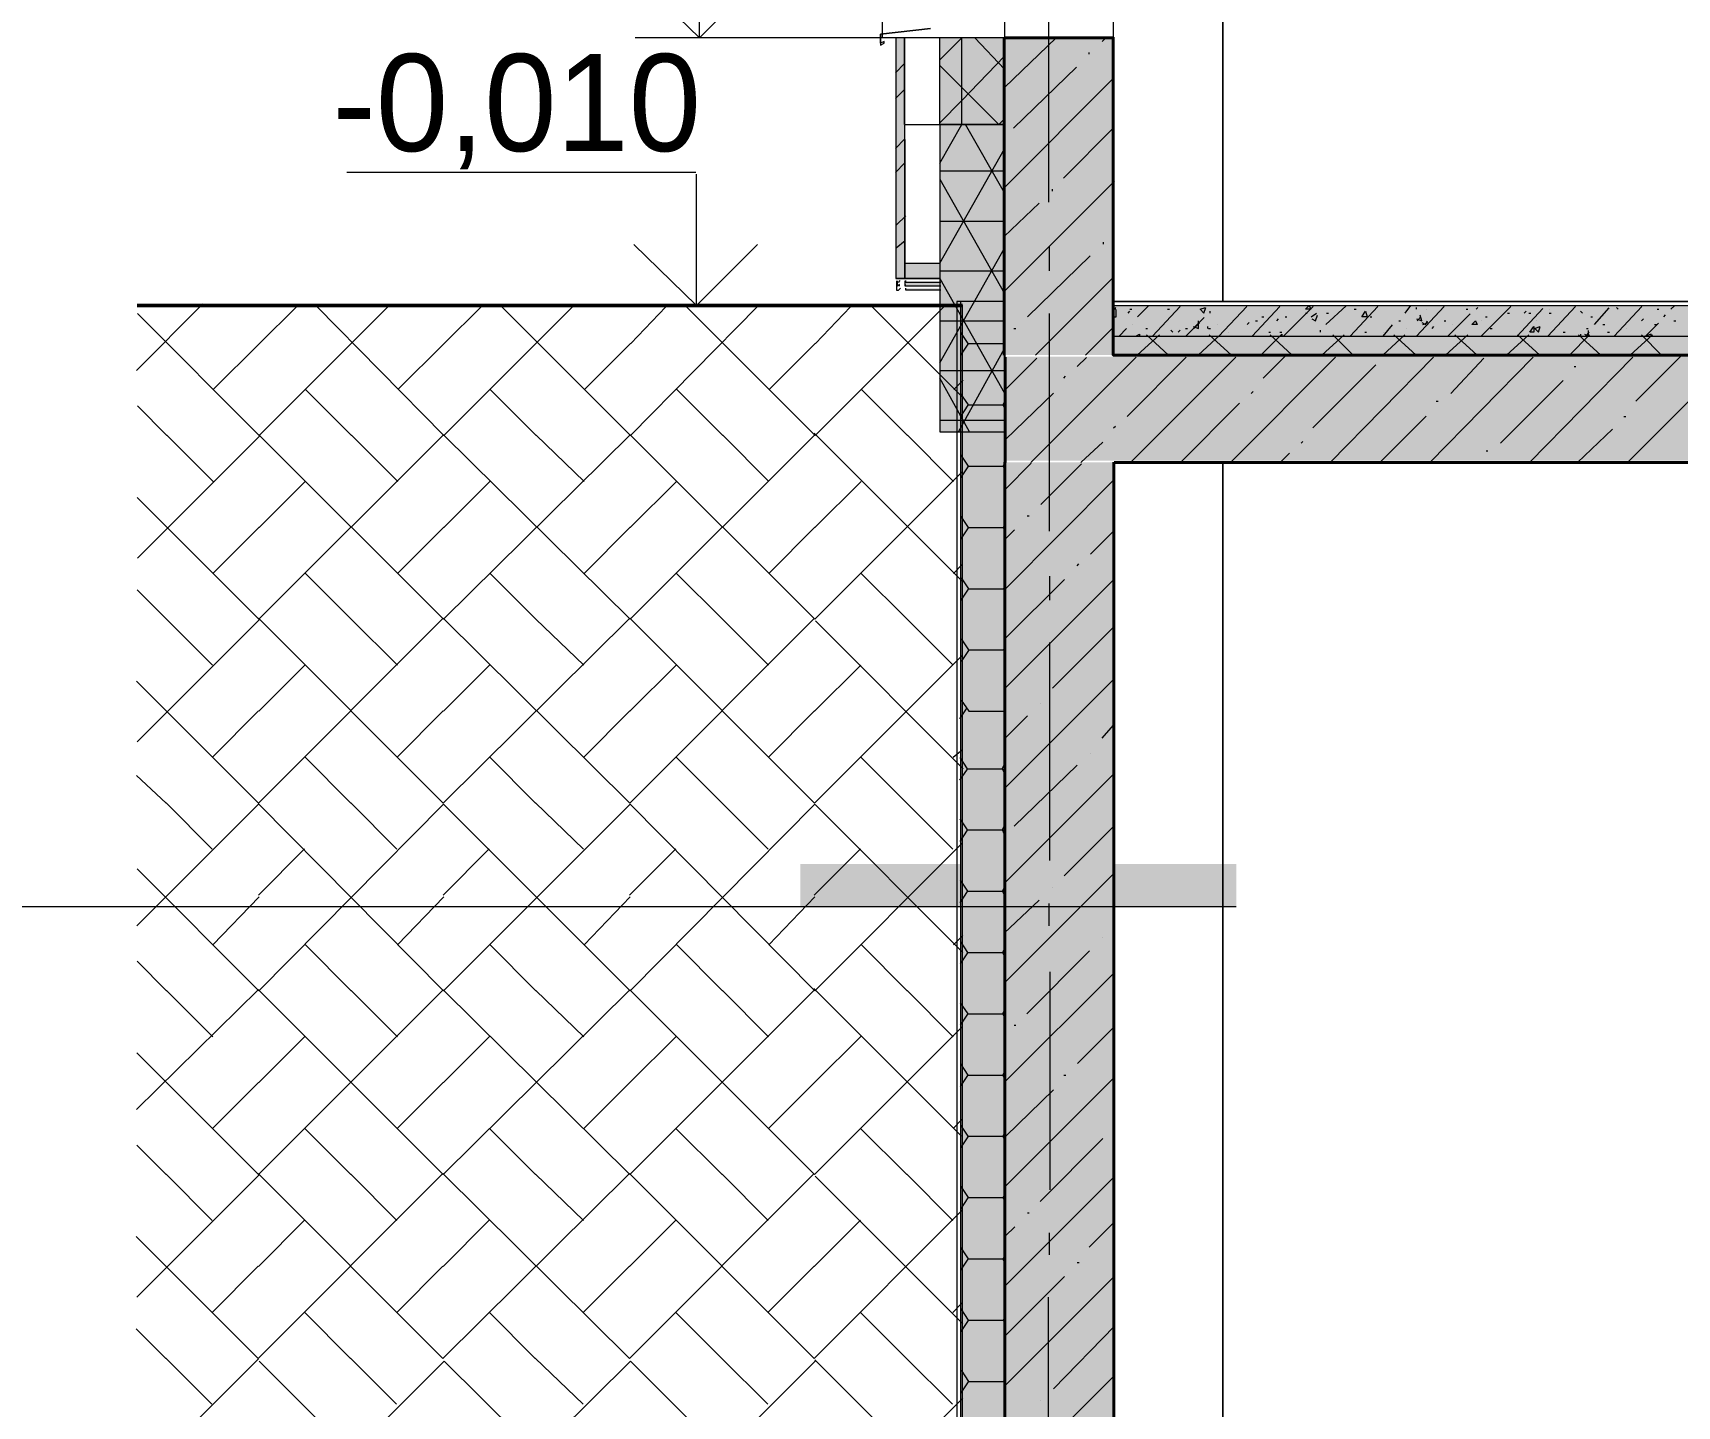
# Model space of a CAD drawing. Header units: millimetres. Extents: x -135211 to 49383, y -8033 to 228499.
# Drawn here: x -105773 to -102004, y 4309 to 7456 of the extents above; entities that cross this region are included whole.
import ezdxf

# ---------------------------------------------------------------- set-up
doc = ezdxf.new("R2010")
doc.units = ezdxf.units.MM
doc.layers.add('PDF _Геометрия', color=7, linetype='Continuous', true_color=0x1d1d1d)
doc.layers.add('PDF _Сплошная заливка', color=7, linetype='Continuous', true_color=0xffffff)
doc.layers.add('PDF _Текст', color=7, linetype='Continuous')

msp = doc.modelspace()

# ---------------------------------------------------------------- hatches: boundary and pattern name
at = {"layer": 'PDF _Сплошная заливка', "transparency": 33554559}
h = msp.add_hatch(color=256, dxfattribs=at)
h.paths.add_polyline_path([(-103775.1, 18544), (-103775.1, 20663.3), (-103795.6, 20663.3), (-103795.6, 18544)])
h.paths.add_polyline_path([(-103775.1, 7444.9), (-103795.6, 7444.9), (-103795.6, 6894.6), (-103775.1, 6894.6)])
h.paths.add_polyline_path([(-103775.1, 11644.1), (-103795.6, 11644.1), (-103795.6, 10145.6), (-103775.1, 10145.6)])
h.paths.add_polyline_path([(-103775.1, 15843.3), (-103795.6, 15843.3), (-103795.6, 14344.8), (-103775.1, 14344.8)])
h = msp.add_hatch(color=256, dxfattribs=at)
h.paths.add_polyline_path([(-103694.7, 18544), (-103643.9, 18544), (-103643.9, 20563.1), (-103694.7, 20563.1)])
h.paths.add_polyline_path([(-103643.9, 7444.9), (-103694.7, 7444.9), (-103694.7, 7245.9), (-103643.9, 7245.9)])
h.paths.add_polyline_path([(-103694.7, 10145.6), (-103643.9, 10145.6), (-103643.9, 11644.1), (-103694.7, 11644.1)])
h.paths.add_polyline_path([(-103694.7, 14344.8), (-103643.9, 14344.8), (-103643.9, 15843.3), (-103694.7, 15843.3)])
h = msp.add_hatch(color=256, dxfattribs=at)
h.paths.add_polyline_path([(-103643.9, 18544), (-103546.5, 18544), (-103546.5, 20563.1), (-103643.9, 20563.1)])
h.paths.add_polyline_path([(-103546.5, 7444.9), (-103643.9, 7444.9), (-103643.9, 7245.9), (-103546.5, 7245.9)])
h.paths.add_polyline_path([(-103643.9, 10145.6), (-103546.5, 10145.6), (-103546.5, 11644.1), (-103643.9, 11644.1)])
h.paths.add_polyline_path([(-103643.9, 14344.8), (-103546.5, 14344.8), (-103546.5, 15843.3), (-103643.9, 15843.3)])
h = msp.add_hatch(color=256, dxfattribs=at)
h.paths.add_polyline_path([(-90915, 6475.5), (-90915, 6713.8), (-103545.3, 6713.8), (-103545.3, 6475.5)])
h.paths.add_polyline_path([(-5796.5, 6475.5), (-5796.5, 6713.8), (-26352.2, 6713.8), (-26352.2, 6475.5)])
h.paths.add_polyline_path([(-26398.8, 6475.5), (-26398.8, 6713.8), (-50899.8, 6713.8), (-50899.8, 6475.5)])
h.paths.add_polyline_path([(-50950.6, 6475.5), (-50950.6, 6713.8), (-77648.6, 6713.8), (-77648.6, 6475.5)])
h.paths.add_polyline_path([(-79718.6, 6475.5), (-79718.6, 6713.8), (-80167.3, 6713.8), (-80167.3, 6475.5)])
h.paths.add_polyline_path([(-80366.2, 6475.5), (-80366.2, 6713.8), (-82698.6, 6713.8), (-82698.6, 6475.5)])
h.paths.add_polyline_path([(-82897.6, 6475.5), (-82897.6, 6713.8), (-83397.1, 6713.8), (-83397.1, 6475.5)])

# ---------------------------------------------------------------- linework, layer by layer
at = {"layer": 'PDF _Геометрия', "color": 7, "lineweight": 9}
for points in [[(-103045.5, 6840.3), (-103045.5, 10722)], [(-103715.8, 7466), (-103830.1, 7453.3), (-103830.1, 7427.9), (-103821.7, 7432.2), (-103821.7, 7436.4), (-103830.1, 7432.2), (-103830.1, 7453.3)], [(-103775.1, 7245.9), (-103694.7, 7245.9), (-103643.9, 7245.9), (-103546.5, 7245.9), (-103546.5, 7444.9), (-103643.9, 7444.9), (-103694.7, 7444.9), (-103775.1, 7444.9)], [(-103774.4, 6892.9), (-103787.1, 6892.9), (-103774.4, 6892.9), (-103694, 6892.9), (-103774.4, 6892.9), (-103774.4, 6926.9)], [(-103694, 6892.9), (-103774.4, 6892.9)], [(-103045.5, 3339.5), (-103045.5, 6472.2)]]:
    msp.add_lwpolyline(points, close=True, dxfattribs=at)
for points in [[(-103546.5, 10145.6), (-103296.8, 10145.6), (-103296.8, 7444.9), (-103546.5, 7444.9), (-103825.9, 7444.9), (-103825.9, 7453.3), (-103825.9, 7521.1), (-103825.9, 8795.2), (-103825.9, 10069.4), (-103825.9, 10145.6)], [(-103656.6, 8820.6), (-103656.6, 10044), (-103546.5, 10044), (-103546.5, 8795.2), (-103546.5, 7495.7), (-103546.5, 7444.9)], [(-98795.3, 8940.2), (-98795.3, 6840.3), (-98892.6, 6840.3), (-103295.3, 6840.3)], [(-103411.1, 7444.9), (-103584.6, 7444.9), (-104245, 7444.9), (-104245, 7745.4), (-105045, 7745.4)], [(-103444.9, 7068.1), (-103444.9, 7567.6)], [(-104092.6, 7444.9), (-104393.1, 7444.9)], [(-103775.1, 7245.9), (-103775.1, 7444.9), (-103796.3, 7444.9)], [(-103795.6, 7443.3), (-103795.6, 6892.9), (-103774.4, 6892.9), (-103774.4, 7244.3)], [(-103546.5, 7245.9), (-103694.7, 7245.9), (-103694.7, 7444.9)], [(-103643.9, 7245.9), (-103643.9, 7444.9)], [(-103694.2, 7244.8), (-103694.2, 6542), (-103546, 6542), (-103546, 7244.8)], [(-103774.9, 7211.8), (-103774.9, 6928), (-103694.5, 6928)], [(-104253.4, 7135.8), (-105053.5, 7135.8)], [(-103887.8, 6831.5), (-104044.4, 6831.5), (-104251.9, 6831.5), (-104251.9, 7132.2)], [(-103442.7, 6910.5), (-103442.7, 6965.6)], [(-103774.9, 6928), (-103774.9, 6928)], [(-103774.4, 6892.9), (-103774.4, 6926.9)], [(-103787.1, 6892.9), (-103795.6, 6892.9)], [(-103793.4, 6887.8), (-103793.4, 6866.6), (-103789.2, 6866.6), (-103784.9, 6870.9)], [(-103786.9, 6875.4), (-103786.9, 6879.6), (-103791.1, 6875.4), (-103791.1, 6888.1)], [(-103791.1, 6875.4), (-103791.1, 6875.4)], [(-103789.4, 6884.2), (-103785.2, 6888.4)], [(-103787.1, 6892.9), (-103787.1, 6892.9)], [(-103787.1, 6892.9), (-103787.1, 6892.9)], [(-103774.4, 6892.9), (-103774.4, 6892.9)], [(-103774.4, 6892.9), (-103774.4, 6892.9)], [(-103774.1, 6879.6), (-103774.1, 6875.4), (-103774.1, 6888.1)], [(-103693.7, 6875.4), (-103774.1, 6875.4)], [(-103692.1, 6884.2), (-103772.5, 6884.2), (-103772.5, 6888.4)], [(-103691.9, 6875.4), (-103772.3, 6875.4)], [(-103691.8, 6866.6), (-103772.2, 6866.6), (-103772.2, 6870.9)], [(-104103.7, 6831.5), (-104404.2, 6831.5)], [(-104031.9, 3339.5), (-103642.4, 3339.5), (-103642.4, 6831.8)], [(-103545, 6840.3), (-103646.6, 6840.3), (-103655.1, 6840.3)], [(-103655.1, 6840.2), (-103655.1, 3339.5), (-103646.6, 3339.5), (-103545.1, 3339.5), (-103545.1, 6840.2), (-103545.1, 3339.5)], [(-103646.6, 3339.5), (-103646.6, 6840.2)], [(-103545, 6840.3), (-103545, 6840.3)], [(-103297.1, 6844.5), (-103297.1, 6840.3), (-98894.8, 6840.3), (-98894.8, 6844.5)], [(-103297, 6840), (-103297, 6831.5), (-98894.6, 6831.5), (-98894.6, 6840)], [(-103295.9, 6828.9), (-103295.9, 6761.3), (-98893.4, 6761.3), (-98893.4, 6828.9), (-98893.4, 6761.3), (-95743.9, 6761.3), (-95743.9, 6828.9)], [(-103442.8, 6313.9), (-103442.8, 6813.2)], [(-103297.1, 6763.8), (-103297.1, 6717.5), (-98894.7, 6717.5), (-98894.7, 6763.8), (-98894.7, 6717.5), (-95745.3, 6717.5), (-95745.3, 6763.8)], [(-103193.6, 6471.8), (-103295.2, 6471.8)], [(-98545.4, 6471.8), (-103045.4, 6471.8)], [(-103442.2, 6155.9), (-103442.2, 6210.8)], [(-103442.4, 5559.3), (-103442.4, 6058.8)], [(-120012.1, 5454), (-106012.3, 5454), (-103015, 5454)], [(-103443.7, 5410.1), (-103443.7, 5460.8)], [(-103441.9, 4804.7), (-103441.9, 5304.4)], [(-103443.3, 4655.6), (-103443.3, 4706.4)], [(-103445.1, 4058.9), (-103445.1, 4558.5)]]:
    msp.add_lwpolyline(points, dxfattribs=at)
at = {"layer": 'PDF _Геометрия', "color": 7, "lineweight": 18}
for points in [[(-104105.3, 7584.6), (-104245, 7444.9), (-104388.9, 7584.6)], [(-104112.2, 6971.3), (-104251.9, 6831.5), (-104395.8, 6971.3)]]:
    msp.add_lwpolyline(points, dxfattribs=at)
at = {"layer": 'PDF _Геометрия', "lineweight": 9}
for points in [[(-103694.7, 7394.1), (-103643.9, 7444.9)], [(-103643.9, 7444.9), (-103643.9, 7444.9)], [(-103546.5, 7372.9), (-103614.2, 7444.9)], [(-103546.5, 7330.6), (-103428, 7444.9)], [(-103546.5, 7444.9), (-103542.3, 7444.9)], [(-103322.2, 7436.4), (-103313.7, 7444.9)], [(-103694.7, 7250.1), (-103643.9, 7300.9), (-103546.5, 7402.5)], [(-103351.8, 7406.8), (-103351.8, 7411)], [(-103796.3, 7364.4), (-103775.1, 7385.6)], [(-103694.7, 7381.4), (-103643.9, 7330.6), (-103559.2, 7245.9), (-103546.5, 7258.6)], [(-103546.5, 7102), (-103296.8, 7351.7)], [(-103525.3, 7237.4), (-103381.4, 7377.1)], [(-103796.3, 7305.2), (-103775.1, 7326.3)], [(-103694.7, 7157), (-103643.9, 7245.9)], [(-103546.5, 7089.3), (-103635.4, 7245.9)], [(-103411.1, 7123.1), (-103296.8, 7237.4)], [(-103796.3, 7190.9), (-103775.1, 7212)], [(-103694.5, 6928), (-103546.3, 7190.6)], [(-103796.3, 7135.8), (-103775.1, 7157)], [(-103694.7, 7140.1), (-103546.5, 7140.1)], [(-103545.3, 6857.8), (-103693.5, 7120.2)], [(-103543.6, 6866.6), (-103293.8, 7116.2)], [(-103436.5, 7093.5), (-103436.5, 7097.7)], [(-103547.3, 6989.5), (-103466.8, 7065.7)], [(-103793.8, 7015.8), (-103772.6, 7037)], [(-103694.1, 7024.6), (-103546, 7024.6)], [(-103794.8, 6963.1), (-103773.6, 6980.1)], [(-103319, 6971.9), (-103319, 6976.1)], [(-103296, 7007), (-103296, 7007)], [(-103694.7, 6699.9), (-103546.5, 6962.5)], [(-103493.7, 6805.2), (-103349.8, 6945)], [(-103694.2, 6910.5), (-103546.1, 6910.5)], [(-103545.5, 6629.7), (-103693.6, 6892.1)], [(-103474.8, 6717.5), (-103297.1, 6895.3)], [(-103290.8, 6822.8), (-103295, 6822.8), (-103290.8, 6827)], [(-103294.7, 6805.2), (-103290.5, 6805.2), (-103290.5, 6822.2)], [(-103258.7, 6822.8), (-103254.5, 6822.8)], [(-103241.5, 6805.2), (-103216.1, 6830.7)], [(-103207, 6761.3), (-103143.5, 6828.9)], [(-103172.2, 6822.8), (-103168, 6822.8)], [(-103097.9, 6822.8), (-103085.2, 6827)], [(-103097.7, 6822.5), (-103089.3, 6814), (-103085, 6826.7)], [(-103054.6, 6761.3), (-102991.1, 6828.9)], [(-102978.4, 6761.3), (-102914.9, 6828.9)], [(-102906.4, 6761.3), (-102838.7, 6828.9)], [(-102850.5, 6822.8), (-102850.5, 6822.8)], [(-102809.5, 6787.7), (-102762.9, 6830.2)], [(-102754, 6761.3), (-102690.6, 6828.9)], [(-102744.7, 6822.8), (-102740.4, 6822.8)], [(-102674.7, 6831.5), (-102674.7, 6831.5)], [(-102627.8, 6814), (-102615.1, 6831)], [(-102602.6, 6827), (-102602.6, 6822.8)], [(-102601.7, 6761.3), (-102538.2, 6828.9)], [(-102579.6, 6822.8), (-102579.6, 6822.8)], [(-102488.3, 6822.8), (-102484.1, 6822.8)], [(-102465.3, 6822.8), (-102461, 6827)], [(-102453.5, 6761.3), (-102385.7, 6828.9)], [(-102371.2, 6761.3), (-102311.9, 6824.7)], [(-102301.1, 6761.3), (-102237.6, 6828.9)], [(-102297.8, 6822.8), (-102297.8, 6822.8)], [(-102193.8, 6787.7), (-102159.9, 6825.9)], [(-102148.7, 6761.3), (-102085.2, 6828.9)], [(-102143.5, 6827), (-102139.3, 6822.8)], [(-102050.4, 6822.8), (-102046.1, 6822.8)], [(-102018.5, 6822.8), (-102010, 6831.2)], [(-103694.3, 6796.4), (-103546.2, 6796.4)], [(-103262.8, 6814), (-103258.6, 6818.2)], [(-103252.1, 6787.7), (-103252.1, 6787.7)], [(-103130.8, 6761.3), (-103088.4, 6803.8)], [(-103114.1, 6783.1), (-103101.4, 6778.9), (-103101.4, 6795.9)], [(-103112.3, 6778.9), (-103099.6, 6791.6)], [(-103074.7, 6814), (-103074.7, 6818.2)], [(-103057.4, 6787.7), (-103057.4, 6787.7)], [(-102989.7, 6787.7), (-102985.4, 6791.9)], [(-102970.5, 6796.4), (-102966.2, 6796.4)], [(-102956.1, 6805.2), (-102951.8, 6805.2)], [(-102922, 6796.4), (-102917.8, 6800.7)], [(-102902.9, 6805.2), (-102898.7, 6805.2)], [(-102856.4, 6814), (-102852.2, 6814)], [(-102843.6, 6805.2), (-102830.9, 6813.7)], [(-102841.6, 6800.7), (-102833.2, 6796.4), (-102828.9, 6809.2)], [(-102809.5, 6787.7), (-102809.5, 6787.7)], [(-102808, 6814), (-102803.8, 6814)], [(-102708.1, 6805.2), (-102703.9, 6805.2)], [(-102677.9, 6761.3), (-102656.7, 6786.8)], [(-102642.7, 6796.4), (-102638.4, 6796.4)], [(-102602.2, 6800.7), (-102589.5, 6796.4), (-102593.7, 6809.2)], [(-102600.3, 6796.4), (-102591.8, 6804.9)], [(-102589.4, 6791.9), (-102580.9, 6787.7), (-102576.7, 6796.2)], [(-102587.5, 6787.7), (-102574.8, 6791.9)], [(-102538.7, 6796.4), (-102534.5, 6796.4)], [(-102529.7, 6761.3), (-102478.9, 6811.9)], [(-102519.8, 6787.7), (-102519.8, 6787.7)], [(-102452.2, 6796.4), (-102452.2, 6796.4)], [(-102443.8, 6805.2), (-102439.6, 6805.2)], [(-102393.2, 6814), (-102388.9, 6814)], [(-102355.1, 6814), (-102350.8, 6818.2)], [(-102344.2, 6814), (-102340, 6814)], [(-102327, 6796.4), (-102327, 6796.4)], [(-102297.7, 6814), (-102293.4, 6814)], [(-102225.7, 6818.2), (-102221.5, 6814)], [(-102202.5, 6805.2), (-102198.3, 6805.2)], [(-102174.5, 6787.7), (-102170.3, 6787.7)], [(-102107, 6805.2), (-102107, 6805.2)], [(-102085.8, 6796.4), (-102081.5, 6800.7)], [(-102064, 6761.3), (-102064, 6765.6), (-102076.8, 6761.3), (-102047.1, 6791.1)], [(-102056, 6787.7), (-102051.8, 6787.7)], [(-102035.1, 6805.2), (-102030.9, 6809.5)], [(-102011.9, 6796.4), (-102007.7, 6796.4)], [(-103647, 6769.3), (-103630.1, 6743.8), (-103549.6, 6743.8), (-103545.4, 6752.3)], [(-103524.8, 6778.9), (-103520.5, 6778.9)], [(-103360.6, 6717.5), (-103297.1, 6780.9)], [(-103283.2, 6761.3), (-103266.3, 6778.3)], [(-103245.1, 6761.3), (-103236.7, 6765.6), (-103236.7, 6761.3)], [(-103242, 6717.5), (-103191.2, 6763.8)], [(-103222.4, 6778.9), (-103218.1, 6778.9)], [(-103170.1, 6717.5), (-103220.9, 6763.8)], [(-103192.5, 6761.3), (-103188.2, 6761.3)], [(-103171.3, 6761.3), (-103167.1, 6761.3)], [(-103164.8, 6774.4), (-103160.6, 6770.1)], [(-103147.9, 6770.1), (-103143.6, 6774.4)], [(-103131.1, 6778.9), (-103126.8, 6778.9)], [(-103102.3, 6717.5), (-103051.6, 6763.8)], [(-103080.3, 6778.9), (-103080.3, 6783.1)], [(-103078.4, 6778.9), (-103074.2, 6778.9)], [(-103026.2, 6717.5), (-103077, 6763.8)], [(-103031.7, 6770.1), (-103031.7, 6770.1)], [(-102958.4, 6717.5), (-102911.9, 6763.8)], [(-102940.4, 6770.1), (-102936.2, 6770.1)], [(-102886.5, 6717.5), (-102937.2, 6763.8)], [(-102915, 6770.1), (-102910.8, 6770.1)], [(-102914.9, 6761.3), (-102910.7, 6765.6), (-102910.7, 6761.3)], [(-102841.1, 6761.3), (-102841.1, 6761.3)], [(-102821.9, 6770.1), (-102821.9, 6774.4)], [(-102818.7, 6717.5), (-102767.9, 6763.8)], [(-102746.8, 6717.5), (-102793.3, 6763.8)], [(-102720.3, 6770.1), (-102716.1, 6770.1)], [(-102679, 6717.5), (-102628.2, 6763.8)], [(-102678, 6770.1), (-102678, 6770.1)], [(-102602.8, 6717.5), (-102653.6, 6763.8)], [(-102625.4, 6778.9), (-102625.4, 6778.9)], [(-102566.2, 6778.9), (-102561.9, 6783.1)], [(-102535.1, 6717.5), (-102484.3, 6763.8)], [(-102463.1, 6717.5), (-102513.9, 6763.8)], [(-102432.6, 6778.9), (-102428.4, 6778.9)], [(-102395.4, 6717.5), (-102344.6, 6763.8)], [(-102319.2, 6717.5), (-102370, 6763.8)], [(-102331, 6778.9), (-102318.3, 6783.1)], [(-102330.9, 6778.6), (-102322.4, 6770.1), (-102318.1, 6782.9)], [(-102265.5, 6770.1), (-102261.2, 6770.1)], [(-102251.5, 6717.5), (-102205, 6763.8)], [(-102179.6, 6717.5), (-102230.4, 6763.8)], [(-102224.9, 6761.3), (-102224.9, 6765.6)], [(-102216.5, 6765.6), (-102207.9, 6761.3), (-102207.9, 6774.1)], [(-102214.5, 6761.3), (-102206.1, 6769.8)], [(-102212.5, 6778.9), (-102208.2, 6778.9)], [(-102163.9, 6770.1), (-102159.6, 6770.1)], [(-102119.4, 6778.9), (-102119.4, 6778.9)], [(-102111.8, 6717.5), (-102061, 6763.8)], [(-102039.9, 6717.5), (-102086.4, 6763.8)], [(-102081, 6761.3), (-102081, 6761.3)], [(-102081, 6761.3), (-102081, 6761.3)], [(-103651.8, 6542), (-103546, 6732.6)], [(-103646.6, 6717.5), (-103629.6, 6743)], [(-103630.1, 6743.8), (-103630.1, 6743.8)], [(-103545.3, 6735), (-103549.5, 6743.5)], [(-103543.8, 6638.5), (-103471.9, 6710.5)], [(-103485.7, 6471.8), (-103244.4, 6713)], [(-103379.5, 6691.1), (-103358.3, 6712.4)], [(-103265.3, 6577.1), (-103129.9, 6712.6)], [(-103257.1, 6471.8), (-103015.8, 6713)], [(-103028.5, 6471.8), (-102787.2, 6713)], [(-102953.4, 6664.8), (-102902.6, 6715.5)], [(-102799.9, 6471.8), (-102562.8, 6713)], [(-102571.3, 6471.8), (-102334.2, 6713)], [(-102523.4, 6629.7), (-102447.2, 6710.2)], [(-102342.7, 6471.8), (-102105.6, 6713)], [(-102118.3, 6471.8), (-101877, 6713)], [(-102099.3, 6612.2), (-101993.5, 6717.8)], [(-103694.4, 6682.4), (-103546.3, 6682.4)], [(-102839.2, 6550.8), (-102695.3, 6694.9)], [(-102240.7, 6691.1), (-102236.5, 6691.1)], [(-103626.4, 6542), (-103694.2, 6664.8)], [(-103410.5, 6664.8), (-103406.3, 6669.1)], [(-102980.6, 6629.7), (-102976.4, 6634)], [(-102409.2, 6515.7), (-102265.3, 6659.4)], [(-103646.7, 6629), (-103629.8, 6603.4), (-103549.3, 6603.4), (-103545.1, 6611.9)], [(-103646.3, 6577.1), (-103629.4, 6602.7)], [(-103629.8, 6603.4), (-103629.8, 6603.4)], [(-103545, 6594.6), (-103549.2, 6603.1)], [(-103543.9, 6524.4), (-103433.8, 6630.2)], [(-103142.8, 6471.8), (-103007.3, 6607.1)], [(-102556.5, 6612.2), (-102552.3, 6612.2)], [(-103694.6, 6568.3), (-103546.4, 6568.3)], [(-102685.6, 6471.8), (-102579.7, 6577.7)], [(-102126.5, 6577.1), (-102122.3, 6577.1)], [(-103296.4, 6550.8), (-103292.1, 6555)], [(-102232.6, 6471.8), (-102152.2, 6547.8)], [(-103646.4, 6488.2), (-103629.5, 6463), (-103549, 6463), (-103544.8, 6471.6)], [(-103371.4, 6471.8), (-103320.6, 6518.3)], [(-102914.2, 6471.8), (-102893, 6493.1)], [(-102866.4, 6515.7), (-102862.2, 6519.9)], [(-102442.3, 6498.1), (-102438.1, 6498.1)], [(-103646, 6436.7), (-103629.1, 6461.9)], [(-103629.5, 6463), (-103629.5, 6463)], [(-103544.7, 6454.2), (-103548.9, 6462.8)], [(-103544, 6410.4), (-103484.8, 6469.8)], [(-103463.1, 6375.3), (-103369.9, 6468.5)], [(-103544.2, 6182.2), (-103294.5, 6432.2)], [(-103646.1, 6347.9), (-103629.2, 6322.6), (-103548.8, 6322.6), (-103544.5, 6331.2)], [(-103494.1, 6349), (-103489.9, 6349)], [(-103645.7, 6296.3), (-103628.8, 6321.6)], [(-103629.2, 6322.6), (-103629.2, 6322.6)], [(-103544.4, 6313.9), (-103548.6, 6322.4)], [(-103544.1, 6296.3), (-103523, 6317.3)], [(-103348.9, 6261.2), (-103293.8, 6316.5)], [(-103379.9, 6234.9), (-103375.7, 6239.2)], [(-103645.8, 6207.5), (-103628.9, 6182.2), (-103548.5, 6182.2), (-103544.2, 6190.8)], [(-103645.5, 6155.9), (-103628.5, 6181.2)], [(-103628.9, 6182.2), (-103628.9, 6182.2)], [(-103544.1, 6173.5), (-103548.3, 6182)], [(-103544.4, 5954.1), (-103294.7, 6204)], [(-103544.3, 6068.2), (-103408.9, 6203.4)], [(-103436.2, 5954.1), (-103296.5, 6093.9)], [(-103645.5, 6067.2), (-103628.6, 6041.9), (-103548.2, 6041.9), (-103543.9, 6050.5)], [(-103645.1, 6015.5), (-103628.2, 6040.9)], [(-103628.6, 6041.9), (-103628.6, 6041.9)], [(-103543.8, 6033.1), (-103548.1, 6041.7)], [(-103544.6, 5726), (-103294.9, 5975.8)], [(-103645.2, 5926.9), (-103628.3, 5901.5), (-103547.9, 5901.5), (-103543.7, 5910.1)], [(-103463.5, 5919), (-103463.5, 5919)], [(-103648.6, 5883.9), (-103631.6, 5909.3)], [(-103628.3, 5901.5), (-103628.3, 5901.5)], [(-103543.5, 5892.7), (-103547.7, 5901.3)], [(-103544.5, 5840.1), (-103493.7, 5890.9)], [(-103322, 5840.1), (-103296.6, 5869.8)], [(-103349.3, 5805), (-103349.3, 5805)], [(-103648.6, 5795.3), (-103631.7, 5769.9), (-103551.3, 5769.9), (-103547, 5778.5)], [(-103648.3, 5743.5), (-103631.3, 5769)], [(-103631.7, 5769.9), (-103631.7, 5769.9)], [(-103546.9, 5761.1), (-103551.1, 5769.7)], [(-103523.9, 5638.3), (-103380, 5777.8)], [(-103546.7, 5506.6), (-103297, 5756.4)], [(-103648.4, 5655), (-103631.4, 5629.5), (-103551, 5629.5), (-103546.8, 5638.1)], [(-103648, 5603.2), (-103631, 5628.7)], [(-103631.4, 5629.5), (-103631.4, 5629.5)], [(-103546.6, 5620.7), (-103550.9, 5629.4)], [(-103409.7, 5524.2), (-103295.5, 5638.4)], [(-103648.1, 5514.6), (-103631.1, 5489.1), (-103550.7, 5489.1), (-103546.5, 5497.8)], [(-103546.9, 5278.5), (-103297.2, 5528.2)], [(-103647.7, 5462.8), (-103630.8, 5488.3)], [(-103631.1, 5489.1), (-103631.1, 5489.1)], [(-103546.4, 5480.3), (-103550.6, 5489)], [(-103546.8, 5392.6), (-103466.4, 5468.9)], [(-103436.5, 5497.9), (-103436.5, 5497.9)], [(-103295.6, 5410.1), (-103295.6, 5410.1)], [(-103647.8, 5374.3), (-103630.9, 5348.7), (-103550.4, 5348.7), (-103546.2, 5357.4)], [(-103495.1, 5208.3), (-103351.2, 5352.2)], [(-103322.3, 5383.8), (-103322.3, 5383.8)], [(-103647.4, 5322.4), (-103630.4, 5348)], [(-103630.9, 5348.7), (-103630.9, 5348.7)], [(-103546.1, 5339.9), (-103550.3, 5348.6)], [(-103547.1, 5050.4), (-103297.4, 5300)], [(-103647.5, 5233.5), (-103630.6, 5208.3), (-103550.1, 5208.3), (-103545.9, 5216.6)], [(-103647.1, 5182), (-103630.2, 5207.2)], [(-103630.6, 5208.3), (-103630.6, 5208.3)], [(-103545.8, 5199.6), (-103550, 5207.8)], [(-103524.3, 5182), (-103520.1, 5182)], [(-103379.1, 5094.3), (-103294.5, 5178.7)], [(-103647.2, 5093.2), (-103630.3, 5067.9), (-103549.8, 5067.9), (-103545.6, 5076.2)], [(-103646.8, 5041.6), (-103629.9, 5066.9)], [(-103630.3, 5067.9), (-103630.3, 5067.9)], [(-103545.5, 5059.2), (-103549.7, 5067.4)], [(-103543.7, 4813.5), (-103293.9, 5063.1)], [(-103410.2, 5067.9), (-103405.9, 5067.9)], [(-103543.5, 4927.6), (-103433.5, 5033.6)], [(-103646.9, 4952.9), (-103630, 4927.6), (-103549.6, 4927.6), (-103545.3, 4935.9)], [(-103295.9, 4953.9), (-103295.9, 4953.9)], [(-103646.5, 4901.2), (-103629.6, 4926.6)], [(-103630, 4927.6), (-103630, 4927.6)], [(-103545.2, 4918.8), (-103549.4, 4927.1)], [(-103464.5, 4778.4), (-103320.5, 4922.3)], [(-103543.8, 4585.4), (-103294.1, 4835.3)], [(-103646.6, 4812.5), (-103629.7, 4787.2), (-103549.3, 4787.2), (-103545, 4795.5)], [(-103629.7, 4787.2), (-103629.7, 4787.2)], [(-103544.9, 4778.4), (-103549.1, 4786.7)], [(-103646.2, 4760.9), (-103629.3, 4786.2)], [(-103493.7, 4752.1), (-103489.5, 4752.1)], [(-103543.8, 4699.4), (-103522.6, 4720.4)], [(-103352.2, 4673.1), (-103297.2, 4728.3)], [(-103646.3, 4672.2), (-103629.4, 4646.8), (-103549, 4646.8), (-103544.7, 4655.1)], [(-103646, 4620.5), (-103629.1, 4645.9)], [(-103629.4, 4646.8), (-103629.4, 4646.8)], [(-103544.6, 4638), (-103548.9, 4646.3)], [(-103379.5, 4638), (-103375.3, 4638)], [(-103548.3, 4365.6), (-103544, 4357.2), (-103294.3, 4607.1)], [(-103544, 4471.3), (-103408.5, 4606.6)], [(-103646, 4531.9), (-103629.1, 4506.4), (-103548.7, 4506.4), (-103544.5, 4514.7)], [(-103645.7, 4480.1), (-103628.8, 4505.6)], [(-103629.1, 4506.4), (-103629.1, 4506.4)], [(-103544.3, 4497.6), (-103548.6, 4506)], [(-103433.9, 4348.5), (-103294.1, 4492.3)], [(-103645.8, 4391.5), (-103628.9, 4366), (-103548.4, 4366), (-103544.2, 4374.4)], [(-103544.2, 4129.1), (-103294.5, 4378.9)], [(-103645.4, 4339.7), (-103628.5, 4365.2)], [(-103628.9, 4366), (-103628.9, 4366)], [(-103463.1, 4322.2), (-103463.1, 4322.2)]]:
    msp.add_lwpolyline(points, dxfattribs=at)
at = {"layer": 'PDF _Геометрия', "color": 7, "lineweight": 40}
for points in [[(-103546.8, 7445.8), (-103546.8, 6717.5)], [(-103296.8, 7444.9), (-103546.5, 7444.9)], [(-90547, 6717.5), (-103297.1, 6717.5), (-103297.1, 7445.8)], [(-103544.9, 6713), (-103544.9, 6471.8)], [(-103545.1, 6472.2), (-103545.1, 3339.5), (-104044.6, 3339.5)], [(-79965.6, 6472.2), (-79965.6, 3339.5), (-103295.3, 3339.5), (-103295.3, 6472.2)], [(-103295.2, 6471.8), (-91691.7, 6471.8)]]:
    msp.add_lwpolyline(points, dxfattribs=at)
at = {"layer": 'PDF _Геометрия', "color": 28, "lineweight": 9, "true_color": 0x0e0e0e}
for points in [[(-105535.8, 6682.4), (-105383.4, 6834.7)], [(-104958, 6829.7), (-105254.3, 6533.2), (-105533.8, 6812.6)], [(-105253.9, 6743.8), (-105169.2, 6828.4)], [(-104534.7, 6829.7), (-104831, 6533.2), (-105123.1, 6829.7)], [(-104830.6, 6743.8), (-104745.9, 6828.4)], [(-104111.3, 6829.7), (-104403.4, 6533.2), (-104699.8, 6829.7)], [(-104403, 6743.8), (-104322.5, 6828.4)], [(-103683.7, 6829.7), (-103980.1, 6533.2), (-104276.4, 6829.7)], [(-103979.6, 6743.8), (-103899.2, 6828.4)], [(-103642.7, 6620.9), (-103854.4, 6832.7)], [(-105360, 6638.5), (-105254.1, 6744.5)], [(-104936.6, 6638.5), (-104830.8, 6744.5)], [(-104509, 6638.5), (-104403.2, 6744.5)], [(-104085.7, 6638.5), (-103979.9, 6744.5)], [(-105042.7, 6533.2), (-105148.5, 6639)], [(-104619.4, 6533.2), (-104725.2, 6639)], [(-104191.7, 6533.2), (-104297.6, 6639)], [(-103768.4, 6533.2), (-103874.3, 6639)], [(-103662.4, 6638.5), (-103641.2, 6659.8)], [(-105466, 6533.2), (-105533.8, 6601)], [(-103981, 6535.2), (-104404.3, 6112.1), (-104831.9, 6535.2), (-105255.2, 6112.1), (-105534.6, 6391.4)], [(-105533.2, 6252.4), (-105253.8, 6531.7)], [(-105360.4, 6427.9), (-105466.2, 6533.9)], [(-103642.3, 6450.6), (-103981, 6112.1), (-104404.3, 6535.2), (-104831.9, 6112.1), (-105255.2, 6535.2)], [(-105254.3, 6533.2), (-105254.3, 6533.2)], [(-105254.3, 6533.2), (-105254.3, 6533.2)], [(-104937.1, 6427.9), (-105042.9, 6533.9)], [(-104831, 6533.2), (-104831, 6533.2)], [(-104831, 6533.2), (-104831, 6533.2)], [(-104509.5, 6427.9), (-104619.5, 6533.9)], [(-104403.4, 6533.2), (-104403.4, 6533.2)], [(-104403.4, 6533.2), (-104403.4, 6533.2)], [(-104086.2, 6427.9), (-104192, 6533.9)], [(-103643.6, 6199.8), (-103982.3, 6538.4)], [(-103980.1, 6533.2), (-103980.1, 6533.2)], [(-103980.1, 6533.2), (-103980.1, 6533.2)], [(-103662.8, 6427.9), (-103768.6, 6533.9)], [(-105254.8, 6322.6), (-105149, 6428.3)], [(-104831.4, 6322.6), (-104725.6, 6428.3)], [(-104403.9, 6322.6), (-104298.1, 6428.3)], [(-103980.6, 6322.6), (-103874.7, 6428.3)], [(-105360.9, 6217.3), (-105255, 6323.2)], [(-104937.5, 6217.3), (-104831.7, 6323.2)], [(-104509.9, 6217.3), (-104404.1, 6323.2)], [(-104086.6, 6217.3), (-103980.8, 6323.2)], [(-103663.3, 6217.3), (-103642.1, 6238.3)], [(-105043.6, 6112.1), (-105149.4, 6218)], [(-104620.2, 6112.1), (-104726, 6218)], [(-104192.7, 6112.1), (-104298.5, 6218)], [(-103769.3, 6112.1), (-103875.2, 6218)], [(-105466.9, 6112.1), (-105534.6, 6179.9)], [(-103981.9, 6114.4), (-104405.2, 5690.9), (-104832.8, 6114.4), (-105256.1, 5690.9), (-105535.5, 5970.2)], [(-105534.1, 5831.3), (-105254.7, 6110.9)], [(-105361.3, 6006.8), (-105467.1, 6112.5)], [(-103643.3, 6029.4), (-103981.9, 5690.9), (-104405.2, 6114.4), (-104832.8, 5690.9), (-105256.1, 6114.4)], [(-105255.2, 6112.1), (-105255.2, 6112.1)], [(-105255.2, 6112.1), (-105255.2, 6112.1)], [(-104937.9, 6006.8), (-105043.8, 6112.5)], [(-104831.9, 6112.1), (-104831.9, 6112.1)], [(-104831.9, 6112.1), (-104831.9, 6112.1)], [(-104510.4, 6006.8), (-104620.4, 6112.5)], [(-104404.3, 6112.1), (-104404.3, 6112.1)], [(-104404.3, 6112.1), (-104404.3, 6112.1)], [(-104087, 6006.8), (-104192.9, 6112.5)], [(-103981, 6112.1), (-103981, 6112.1)], [(-103981, 6112.1), (-103981, 6112.1)], [(-103640.9, 5769.9), (-103979.6, 6108.4)], [(-103663.7, 6006.8), (-103769.6, 6112.5)], [(-105255.7, 5901.5), (-105149.8, 6007.4)], [(-104832.4, 5901.5), (-104726.5, 6007.4)], [(-104404.8, 5901.5), (-104298.9, 6007.4)], [(-103981.5, 5901.5), (-103875.6, 6007.4)], [(-105361.7, 5796.2), (-105255.9, 5902.2)], [(-104938.4, 5796.2), (-104832.6, 5902.2)], [(-104510.8, 5796.2), (-104405, 5902.2)], [(-104087.5, 5796.2), (-103981.7, 5902.2)], [(-103664.2, 5796.2), (-103643, 5813)], [(-105044.4, 5690.9), (-105150.3, 5796.7)], [(-104621.1, 5690.9), (-104726.9, 5796.7)], [(-104193.6, 5690.9), (-104299.4, 5796.7)], [(-103770.2, 5690.9), (-103876.1, 5796.7)], [(-105467.7, 5690.9), (-105535.5, 5754.4)], [(-105362.1, 5585.6), (-105468, 5691.5)], [(-104938.8, 5585.6), (-105044.6, 5691.5)], [(-104511.3, 5585.6), (-104621.3, 5691.5)], [(-104087.9, 5585.6), (-104193.8, 5691.5)], [(-103664.6, 5585.6), (-103770.5, 5691.5)], [(-105534.9, 5410.1), (-105255.6, 5689.7)], [(-103980.9, 5688.4), (-104404.3, 5261), (-104831.8, 5688.4), (-105255.1, 5261), (-105534.5, 5540.3)], [(-105256.1, 5690.9), (-105256.1, 5690.9)], [(-105256.1, 5690.9), (-105256.1, 5690.9)], [(-103642.2, 5599.8), (-103980.9, 5261), (-104404.3, 5688.4), (-104831.8, 5261), (-105255.1, 5688.4)], [(-104832.8, 5690.9), (-104832.8, 5690.9)], [(-104832.8, 5690.9), (-104832.8, 5690.9)], [(-104405.2, 5690.9), (-104405.2, 5690.9)], [(-104405.2, 5690.9), (-104405.2, 5690.9)], [(-103981.9, 5690.9), (-103981.9, 5690.9)], [(-103981.9, 5690.9), (-103981.9, 5690.9)], [(-103641.8, 5348.7), (-103980.5, 5687.5)], [(-105256.5, 5480.3), (-105150.7, 5586)], [(-104833.2, 5480.3), (-104727.4, 5586)], [(-104405.7, 5480.3), (-104299.8, 5586)], [(-103982.3, 5480.3), (-103876.5, 5586)], [(-105360.8, 5366.3), (-105254.9, 5476.4)], [(-104937.4, 5366.3), (-104831.6, 5476.4)], [(-104509.9, 5366.3), (-104404, 5476.4)], [(-104086.5, 5366.3), (-103980.7, 5476.4)], [(-105043.5, 5261), (-105149.3, 5367)], [(-104620.2, 5261), (-104726, 5367)], [(-104192.6, 5261), (-104298.4, 5367)], [(-103769.2, 5261), (-103875.1, 5367)], [(-103663.2, 5366.3), (-103642, 5387.5)], [(-105466.8, 5261), (-105534.5, 5328.7)], [(-105535.8, 4989), (-105256.4, 5264.1)], [(-103981.8, 5263.2), (-104405.1, 4839.8), (-104832.7, 5263.2), (-105256, 4839.8), (-105535.4, 5119)], [(-105361.2, 5155.7), (-105467, 5261.4)], [(-103643.1, 5178.4), (-103981.8, 4839.8), (-104405.1, 5263.2), (-104832.7, 4839.8), (-105256, 5263.2)], [(-105255.1, 5261), (-105255.1, 5261)], [(-105255.1, 5261), (-105255.1, 5261)], [(-104937.9, 5155.7), (-105043.7, 5261.4)], [(-104831.8, 5261), (-104831.8, 5261)], [(-104831.8, 5261), (-104831.8, 5261)], [(-104510.3, 5155.7), (-104620.4, 5261.4)], [(-104404.3, 5261), (-104404.3, 5261)], [(-104404.3, 5261), (-104404.3, 5261)], [(-104087, 5155.7), (-104192.8, 5261.4)], [(-103644.4, 4927.6), (-103983.1, 5266.2)], [(-103980.9, 5261), (-103980.9, 5261)], [(-103980.9, 5261), (-103980.9, 5261)], [(-103663.7, 5155.7), (-103769.5, 5261.4)], [(-105255.6, 5050.4), (-105149.7, 5156.3)], [(-104832.2, 5050.4), (-104726.4, 5156.3)], [(-104404.7, 5050.4), (-104298.8, 5156.3)], [(-103981.4, 5050.4), (-103875.5, 5156.3)], [(-105361.6, 4945.1), (-105255.8, 5051.1)], [(-104938.3, 4945.1), (-104832.5, 5051.1)], [(-104510.7, 4945.1), (-104404.9, 5051.1)], [(-104087.4, 4945.1), (-103981.6, 5051.1)], [(-105044.3, 4839.8), (-105150.2, 4945.6)], [(-104621, 4839.8), (-104726.9, 4945.6)], [(-104193.5, 4839.8), (-104299.3, 4945.6)], [(-103770.2, 4839.8), (-103876, 4945.6)], [(-103664.1, 4945.1), (-103642.9, 4966.5)], [(-105467.7, 4839.8), (-105535.4, 4907.5)], [(-103982.7, 4841.9), (-104406, 4418.7), (-104833.5, 4841.9), (-105256.9, 4418.7), (-105536.2, 4698.2)], [(-105534.9, 4559), (-105255.5, 4838.5)], [(-105362, 4734.5), (-105467.9, 4840.4)], [(-103644, 4757.1), (-103982.7, 4418.7), (-104406, 4841.9), (-104833.5, 4418.7), (-105256.9, 4841.9)], [(-105256, 4839.8), (-105256, 4839.8)], [(-105256, 4839.8), (-105256, 4839.8)], [(-104938.7, 4734.5), (-105044.6, 4840.4)], [(-104832.7, 4839.8), (-104832.7, 4839.8)], [(-104832.7, 4839.8), (-104832.7, 4839.8)], [(-104511.2, 4734.5), (-104621.3, 4840.4)], [(-104405.1, 4839.8), (-104405.1, 4839.8)], [(-104405.1, 4839.8), (-104405.1, 4839.8)], [(-104087.9, 4734.5), (-104193.7, 4840.4)], [(-103981.8, 4839.8), (-103981.8, 4839.8)], [(-103981.8, 4839.8), (-103981.8, 4839.8)], [(-103641.7, 4497.6), (-103980.4, 4836.1)], [(-103664.6, 4734.5), (-103770.4, 4840.4)], [(-105256.4, 4629.2), (-105150.6, 4735.3)], [(-104833.1, 4629.2), (-104727.3, 4735.3)], [(-104405.6, 4629.2), (-104299.7, 4735.3)], [(-103982.3, 4629.2), (-103876.4, 4735.3)], [(-105362.5, 4524), (-105256.6, 4629.7)], [(-104939.2, 4524), (-104833.3, 4629.7)], [(-104511.6, 4524), (-104405.8, 4629.7)], [(-104088.3, 4524), (-103982.5, 4629.7)], [(-105045.2, 4418.7), (-105151, 4524.6)], [(-104621.9, 4418.7), (-104727.7, 4524.6)], [(-104194.3, 4418.7), (-104300.2, 4524.6)], [(-103771.1, 4418.7), (-103876.9, 4524.6)], [(-103665, 4524), (-103643.8, 4545)], [(-105468.5, 4418.7), (-105536.2, 4486.4)], [(-105535.7, 4137.9), (-105256.3, 4417.2)], [(-103980, 4411.9), (-104403.3, 3988.7), (-104830.9, 4411.9), (-105254.3, 3988.7), (-105533.7, 4268.2)], [(-105362.9, 4313.4), (-105468.7, 4419)], [(-105256.9, 4418.7), (-105256.9, 4418.7)], [(-105256.9, 4418.7), (-105256.9, 4418.7)], [(-103641.4, 4327.4), (-103980, 3988.7), (-104403.3, 4411.9), (-104830.9, 3988.7), (-105254.3, 4411.9)], [(-104939.6, 4313.4), (-105045.4, 4419)], [(-104833.5, 4418.7), (-104833.5, 4418.7)], [(-104833.5, 4418.7), (-104833.5, 4418.7)], [(-104512.1, 4313.4), (-104622.1, 4419)], [(-104406, 4418.7), (-104406, 4418.7)], [(-104406, 4418.7), (-104406, 4418.7)], [(-104088.8, 4313.4), (-104194.6, 4419)], [(-103982.7, 4418.7), (-103982.7, 4418.7)], [(-103982.7, 4418.7), (-103982.7, 4418.7)], [(-103642.6, 4076.5), (-103981.3, 4415.2)], [(-103665.4, 4313.4), (-103771.3, 4419)]]:
    msp.add_lwpolyline(points, dxfattribs=at)
at = {"layer": 'PDF _Геометрия', "color": 7, "lineweight": 50}
msp.add_lwpolyline([(-103642.3, 6831.5), (-105534.6, 6831.5)], dxfattribs=at)
at = {"layer": 'PDF _Геометрия', "lineweight": 9}
for points in [[(-102848.1, 6831.2), (-102843.9, 6822.8), (-102856.6, 6822.8)], [(-102719, 6817.9), (-102714.8, 6805.2), (-102727.5, 6805.2)], [(-102466.6, 6796.2), (-102462.4, 6787.7), (-102475, 6787.7)], [(-102333.2, 6782.9), (-102333.2, 6770.1), (-102341.7, 6770.1)]]:
    msp.add_lwpolyline(points, close=True, dxfattribs=at)
at = {"layer": 'PDF _Сплошная заливка', "lineweight": 5, "transparency": 33554559}
for points in [[(-103546.8, 7445.8), (-103297.1, 7445.8), (-103546.8, 6717.5), (-103297.1, 6717.5)], [(-103694.2, 7244.8), (-103546, 7244.8), (-103694.2, 6542), (-103546, 6542)], [(-103646.6, 6840.2), (-103545.1, 6840.2), (-103646.6, 3339.5), (-103545.1, 3339.5)], [(-103295.9, 6828.9), (-98893.4, 6828.9), (-103295.9, 6761.3), (-98893.4, 6761.3)], [(-103297.1, 6763.8), (-98894.7, 6763.8), (-103297.1, 6717.5), (-98894.7, 6717.5)], [(-103545.1, 6472.2), (-103295.3, 6472.2), (-103545.1, 3339.5), (-103295.3, 3339.5)]]:
    msp.add_solid(points, dxfattribs=at)
at = {"layer": 'PDF _Сплошная заливка', "color": 252, "lineweight": 5, "true_color": 0xa48f7a, "transparency": 33554559}
for points in [[(-103774.4, 6926.9), (-103694, 6926.9), (-103774.4, 6892.9), (-103694, 6892.9)], [(-103774.1, 6879.6), (-103693.7, 6879.6), (-103774.1, 6875.4), (-103693.7, 6875.4)], [(-103772.3, 6883.9), (-103691.9, 6883.9), (-103772.3, 6875.4), (-103691.9, 6875.4)], [(-103772.2, 6870.9), (-103691.8, 6870.9), (-103772.2, 6866.6), (-103691.8, 6866.6)]]:
    msp.add_solid(points, dxfattribs=at)
at = {"layer": 'PDF _Сплошная заливка', "color": 7, "lineweight": 9, "transparency": 33554559}
msp.add_solid([(-104014.1, 5551.5), (-103015, 5551.5), (-104014.1, 5454), (-103015, 5454)], dxfattribs=at)

# ---------------------------------------------------------------- texts
at = {"layer": 'PDF _Текст', "insert": (-105086.2, 7275.6), "char_height": 222.7, "attachment_point": 4, "style": ''}
msp.add_mtext('-0,010', dxfattribs=at)

doc.saveas('drawing.dxf')
